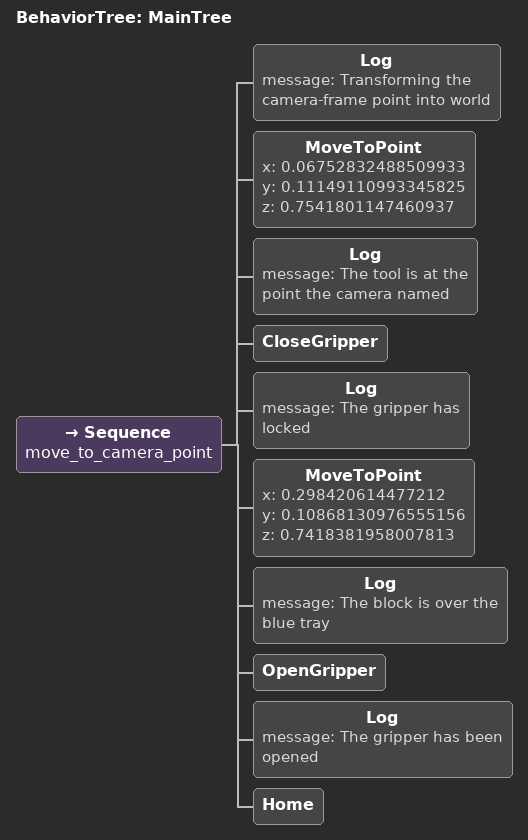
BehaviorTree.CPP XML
<?xml version="1.0"?>
<root BTCPP_format="4" main_tree_to_execute="MainTree">

  <BehaviorTree ID="MainTree">
    <Sequence name="move_to_camera_point">
      <Log message="Transforming the camera-frame point into world"/>
      <MoveToPoint x="0.06752832488509933" y="0.11149110993345825" z="0.7541801147460937"/>
      <Log message="The tool is at the point the camera named"/>
      <CloseGripper/>
      <Log message="The gripper has locked"/>
      <MoveToPoint x="0.298420614477212" y="0.10868130976555156" z="0.7418381958007813"/>
      <Log message="The block is over the blue tray"/>
      <OpenGripper/>
      <Log message="The gripper has been opened"/>
      <Home/>
    </Sequence>
  </BehaviorTree>

</root>
